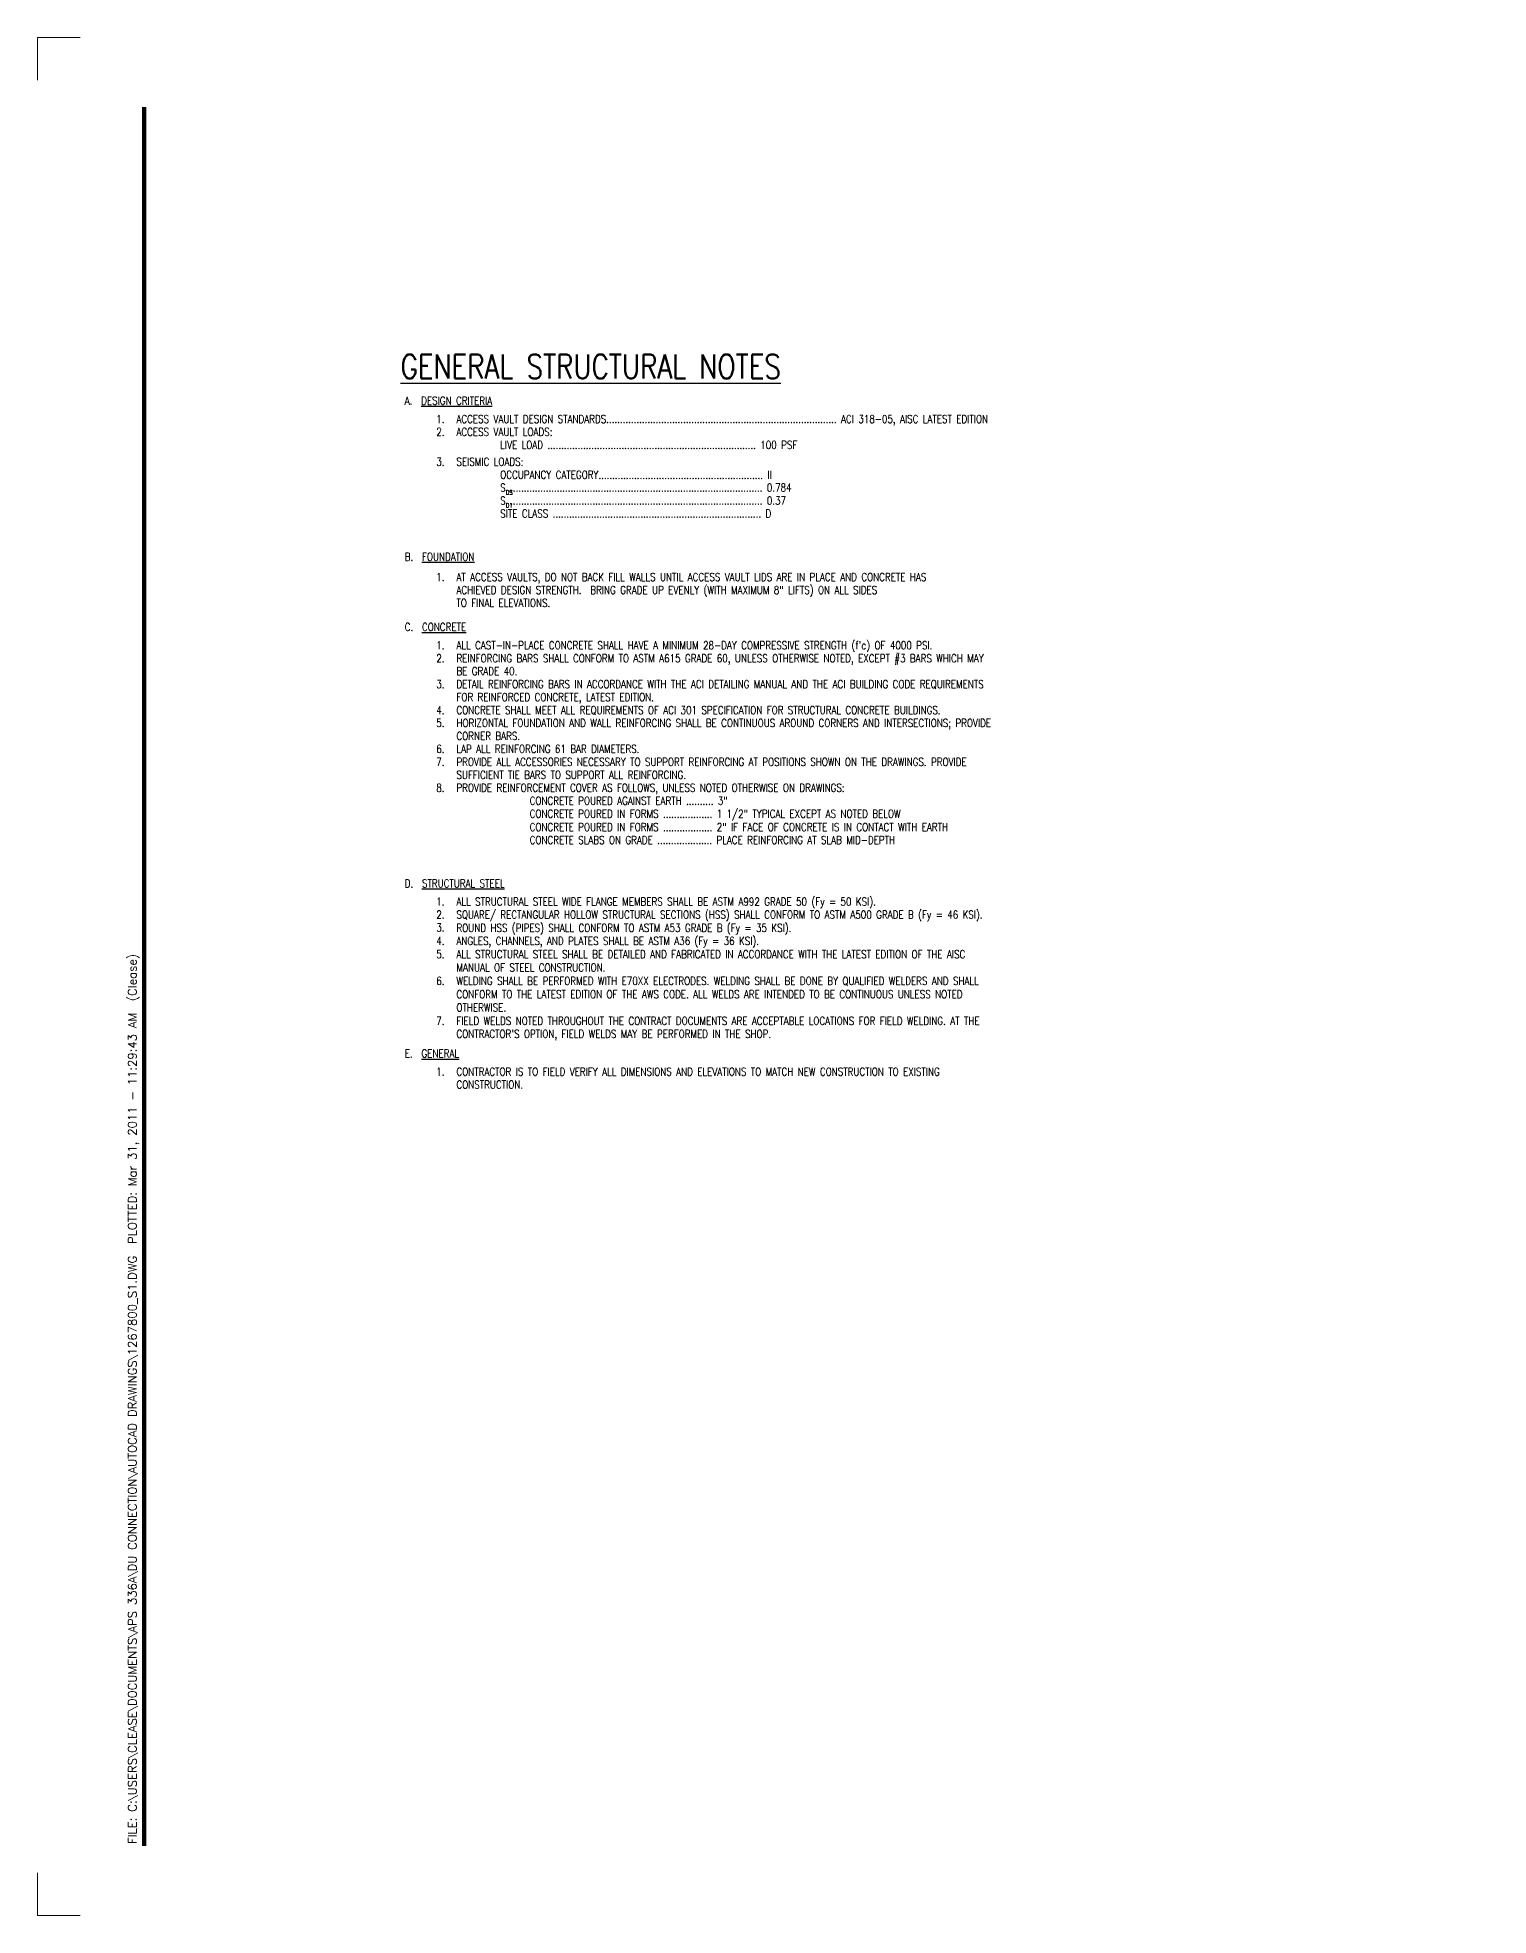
# Paper-space layout 'Layout1' of a CAD drawing. Header units: inches. Extents: x 0 to 34, y 0 to 22.
# Drawn here: x 0 to 17, y 0 to 22 of the extents above; entities that cross this region are included whole.
import ezdxf
from ezdxf.enums import TextEntityAlignment as Align

# ---------------------------------------------------------------- set-up
doc = ezdxf.new("R2010")
doc.units = ezdxf.units.IN
doc.header["$MEASUREMENT"] = 0
for name, color, linetype, lineweight in [('1267800TB_USKH 22x34$0$X-ANNO-TTLB-BRDR', 1, 'Continuous', 50), ('1267800TB_USKH 22x34$0$X-ANNO-TTLB-BRDR-TRIM', 15, 'Continuous', 18), ('1267800TB_USKH 22x34$0$X-ANNO-TTLB-TXT1', 2, 'Continuous', 18), ('X-ANNO-TTLB-TXT2', 4, 'Continuous', 35), ('X-ANNO-TTLB-TXT3', 7, 'Continuous', 50), ('X-ANNO-TTLB-TXT4', 6, 'Continuous', 70)]:
    doc.layers.add(name, color=color, linetype=linetype, lineweight=lineweight)
doc.layers.add('S-TEXT', color=4, linetype='Continuous')
doc.styles.add('1267800TB_USKH 22x34$0$X-TTLB-RomanS', font='romans.shx')
doc.styles.add('3_32', font='romans.shx', dxfattribs={"width": 0.8})
doc.styles.add('X-TTLB-Arial', font='arial.ttf')

# ---------------------------------------------------------------- blocks, each defined once
blk = doc.blocks.new('1267800TB_USKH 22x34')
at = {"layer": '1267800TB_USKH 22x34$0$X-ANNO-TTLB-BRDR', "const_width": 0.05}
blk.add_lwpolyline([(1.25, 0.812), (1.25, 21.188)], dxfattribs=at)
at = {"layer": '1267800TB_USKH 22x34$0$X-ANNO-TTLB-BRDR-TRIM'}
for points in [[(0.5, 22), (0, 22), (0, 21.5)], [(0, 0.5), (0, 0), (0.5, 0)]]:
    blk.add_lwpolyline(points, dxfattribs=at)
at = {"layer": '1267800TB_USKH 22x34$0$X-ANNO-TTLB-TXT1', "insert": (1.06, 0.837), "char_height": 0.1, "attachment_point": 1, "rotation": 90, "style": '1267800TB_USKH 22x34$0$X-TTLB-RomanS', "bg_fill": 3, "box_fill_scale": 1.1, "bg_fill_color": 256, "bg_fill_transparency": 9123196}
blk.add_mtext('FILE: C:\\\\USERS\\\\CLEASE\\\\DOCUMENTS\\\\APS 336A\\\\DU CONNECTION\\\\AUTOCAD DRAWINGS\\\\1267800_S1.DWG  PLOTTED: Mar 31, 2011 - 11:29:43 AM  (Clease)', dxfattribs=at)
blk = doc.blocks.new('USKH 22x34-TBINFO')
at = {"layer": 'Defpoints'}
blk.add_line((0, 0), (0, 0), dxfattribs=at)
at = {"layer": 'X-ANNO-TTLB-TXT2', "style": 'X-TTLB-Arial', "flags": 4}
for p in [(31.959, 5.875), (32.565, 5.875), (31.94, 5.5), (32.565, 5.5)]:
    blk.add_attdef('XX', text='', height=0.115, dxfattribs=at).set_placement(p, align=Align.MIDDLE_CENTER)
at = {"layer": 'X-ANNO-TTLB-TXT3', "style": 'X-TTLB-Arial', "flags": 4}
for p in [(30.508, 4.375), (30.508, 4), (30.508, 3.625), (30.508, 3.25), (30.508, 2.875)]:
    blk.add_attdef('X', p, '', height=0.188, dxfattribs=at)
at = {"layer": 'X-ANNO-TTLB-TXT4', "style": 'X-TTLB-Arial', "flags": 4}
blk.add_attdef('X', text='', height=0.5, dxfattribs=at).set_placement((31.628, 1.964), align=Align.MIDDLE)

psp = doc.layouts.get("Layout1")

# ---------------------------------------------------------------- texts
at = {"layer": 'S-TEXT', "style": '3_32', "width": 0.8}
for s, height, p in [('%%UGENERAL STRUCTURAL NOTES', 0.28125, (4.254, 18.006)), ('A.  %%UDESIGN CRITERIA', 0.09375, (4.302, 17.699)), ('2.', 0.0938, (4.672, 17.333)), ('1.', 0.0938, (4.672, 17.484)), ('ACCESS VAULT DESIGN STANDARDS.................................................................................... ACI 318-05, AISC LATEST EDITION', 0.09375, (4.908, 17.484)), ('ACCESS VAULT LOADS:', 0.09375, (4.908, 17.333)), ('LIVE LOAD ............................................................................ 100 PSF', 0.09375, (5.421, 17.181)), ('3.', 0.0938, (4.672, 16.983)), ('SEISMIC LOADS:', 0.09375, (4.908, 16.983)), ('OCCUPANCY CATEGORY............................................................ II', 0.09375, (5.421, 16.831)), ('S ............................................................................................ 0.784', 0.09375, (5.421, 16.68)), ('S ............................................................................................ 0.37', 0.09375, (5.421, 16.528)), ('DS', 0.0527, (5.485, 16.645)), ('D1', 0.0527, (5.485, 16.493)), ('SITE CLASS ............................................................................ D', 0.09375, (5.421, 16.376)), ('B.  %%UFOUNDATION', 0.09375, (4.302, 15.871)), ('1.', 0.0938, (4.672, 15.633)), ('AT ACCESS VAULTS, DO NOT BACK FILL WALLS UNTIL ACCESS VAULT LIDS ARE IN PLACE AND CONCRETE HAS', 0.09375, (4.908, 15.633)), ('ACHIEVED DESIGN STRENGTH.  BRING GRADE UP EVENLY (WITH MAXIMUM 8" LIFTS) ON ALL SIDES', 0.09375, (4.908, 15.481)), ('TO FINAL ELEVATIONS.', 0.09375, (4.908, 15.33)), ('C.  %%UCONCRETE', 0.09375, (4.302, 15.048)), ('2.', 0.0938, (4.672, 14.681)), ('1.', 0.0938, (4.672, 14.833)), ("ALL CAST-IN-PLACE CONCRETE SHALL HAVE A MINIMUM 28-DAY COMPRESSIVE STRENGTH (f'c) OF 4000 PSI.", 0.09375, (4.908, 14.833)), ('REINFORCING BARS SHALL CONFORM TO ASTM A615 GRADE 60, UNLESS OTHERWISE NOTED, EXCEPT #3 BARS WHICH MAY', 0.09375, (4.908, 14.681)), ('BE GRADE 40.', 0.09375, (4.908, 14.53)), ('3.', 0.0938, (4.672, 14.378)), ('DETAIL REINFORCING BARS IN ACCORDANCE WITH THE ACI DETAILING MANUAL AND THE ACI BUILDING CODE REQUIREMENTS', 0.09375, (4.908, 14.378)), ('FOR REINFORCED CONCRETE, LATEST EDITION.', 0.09375, (4.908, 14.226)), ('4.', 0.0938, (4.672, 14.074)), ('CONCRETE SHALL MEET ALL REQUIREMENTS OF ACI 301 SPECIFICATION FOR STRUCTURAL CONCRETE BUILDINGS.', 0.09375, (4.908, 14.074)), ('5.', 0.0938, (4.672, 13.923)), ('CORNER BARS.', 0.09375, (4.908, 13.771)), ('HORIZONTAL FOUNDATION AND WALL REINFORCING SHALL BE CONTINUOUS AROUND CORNERS AND INTERSECTIONS; PROVIDE', 0.09375, (4.908, 13.923)), ('6.', 0.0938, (4.672, 13.619)), ('LAP ALL REINFORCING 61 BAR DIAMETERS.', 0.09375, (4.908, 13.619)), ('7.', 0.0938, (4.672, 13.467)), ('PROVIDE ALL ACCESSORIES NECESSARY TO SUPPORT REINFORCING AT POSITIONS SHOWN ON THE DRAWINGS. PROVIDE', 0.09375, (4.908, 13.467)), ('8.', 0.0938, (4.672, 13.164)), ('SUFFICIENT TIE BARS TO SUPPORT ALL REINFORCING.', 0.09375, (4.908, 13.315)), ('PROVIDE REINFORCEMENT COVER AS FOLLOWS, UNLESS NOTED OTHERWISE ON DRAWINGS:', 0.09375, (4.908, 13.164)), ('CONCRETE POURED AGAINST EARTH .......... 3"', 0.09375, (5.766, 13.012)), ('CONCRETE POURED IN FORMS .................. 1 1/2" TYPICAL EXCEPT AS NOTED BELOW', 0.09375, (5.766, 12.86)), ('CONCRETE POURED IN FORMS .................. 2" IF FACE OF CONCRETE IS IN CONTACT WITH EARTH', 0.09375, (5.766, 12.704)), ('CONCRETE SLABS ON GRADE .................... PLACE REINFORCING AT SLAB MID-DEPTH', 0.09375, (5.766, 12.552)), ('D.  %%USTRUCTURAL STEEL', 0.09375, (4.302, 12.044)), ('1.', 0.0938, (4.672, 11.83)), ('ALL STRUCTURAL STEEL WIDE FLANGE MEMBERS SHALL BE ASTM A992 GRADE 50 (Fy = 50 KSI).', 0.09375, (4.908, 11.83)), ('2.', 0.0938, (4.672, 11.678)), ('SQUARE/ RECTANGULAR HOLLOW STRUCTURAL SECTIONS (HSS) SHALL CONFORM TO ASTM A500 GRADE B (Fy = 46 KSI).', 0.09375, (4.908, 11.678)), ('3.', 0.0938, (4.672, 11.526)), ('4.', 0.0938, (4.672, 11.37)), ('ANGLES, CHANNELS, AND PLATES SHALL BE ASTM A36 (Fy = 36 KSI).', 0.09375, (4.908, 11.37)), ('ROUND HSS (PIPES) SHALL CONFORM TO ASTM A53 GRADE B (Fy = 35 KSI).', 0.09375, (4.908, 11.522)), ('5.', 0.0938, (4.672, 11.214)), ('ALL STRUCTURAL STEEL SHALL BE DETAILED AND FABRICATED IN ACCORDANCE WITH THE LATEST EDITION OF THE AISC', 0.09375, (4.908, 11.214)), ('MANUAL OF STEEL CONSTRUCTION.', 0.09375, (4.908, 11.058)), ('6.', 0.0938, (4.672, 10.901)), ('WELDING SHALL BE PERFORMED WITH E70XX ELECTRODES. WELDING SHALL BE DONE BY QUALIFIED WELDERS AND SHALL', 0.09375, (4.908, 10.901)), ('CONFORM TO THE LATEST EDITION OF THE AWS CODE. ALL WELDS ARE INTENDED TO BE CONTINUOUS UNLESS NOTED', 0.09375, (4.908, 10.745)), ('OTHERWISE.', 0.0938, (4.908, 10.589)), ('7.', 0.0938, (4.672, 10.433)), ("CONTRACTOR'S OPTION, FIELD WELDS MAY BE PERFORMED IN THE SHOP.", 0.09375, (4.908, 10.281)), ('FIELD WELDS NOTED THROUGHOUT THE CONTRACT DOCUMENTS ARE ACCEPTABLE LOCATIONS FOR FIELD WELDING. AT THE', 0.09375, (4.908, 10.433)), ('E.  %%UGENERAL', 0.09375, (4.302, 10.052)), ('1.', 0.0938, (4.672, 9.838)), ('CONTRACTOR IS TO FIELD VERIFY ALL DIMENSIONS AND ELEVATIONS TO MATCH NEW CONSTRUCTION TO EXISTING', 0.09375, (4.908, 9.838)), ('CONSTRUCTION.', 0.09375, (4.908, 9.686))]:
    psp.add_text(s, height=height, dxfattribs=at).set_placement(p)

# ---------------------------------------------------------------- next in the draw order: block references
at = {"layer": 'S-TEXT'}
psp.add_blockref('1267800TB_USKH 22x34', (0, 0), dxfattribs=at)

# ---------------------------------------------------------------- next in the draw order: block references
ref = psp.add_blockref('USKH 22x34-TBINFO', (0, 0), dxfattribs=at)
ref.add_attrib('X', 'S1', dxfattribs={"layer": 'X-ANNO-TTLB-TXT4', "height": 0.5, "style": 'X-TTLB-Arial'}).set_placement((31.628, 1.964), align=Align.MIDDLE)
ref.add_attrib('X', 'GENERAL', (30.508, 4.375), dxfattribs={"layer": 'X-ANNO-TTLB-TXT3', "height": 0.1875, "style": 'X-TTLB-Arial'})
ref.add_attrib('X', 'NOTES', (30.508, 4), dxfattribs={"layer": 'X-ANNO-TTLB-TXT3', "height": 0.1875, "style": 'X-TTLB-Arial'})
ref.add_attrib('XX', 'FST', dxfattribs={"layer": 'X-ANNO-TTLB-TXT2', "height": 0.115, "style": 'X-TTLB-Arial'}).set_placement((31.959, 5.875), align=Align.MIDDLE_CENTER)
ref.add_attrib('XX', 'GL', dxfattribs={"layer": 'X-ANNO-TTLB-TXT2', "height": 0.115, "style": 'X-TTLB-Arial'}).set_placement((31.94, 5.5), align=Align.MIDDLE_CENTER)

doc.saveas('drawing.dxf')
